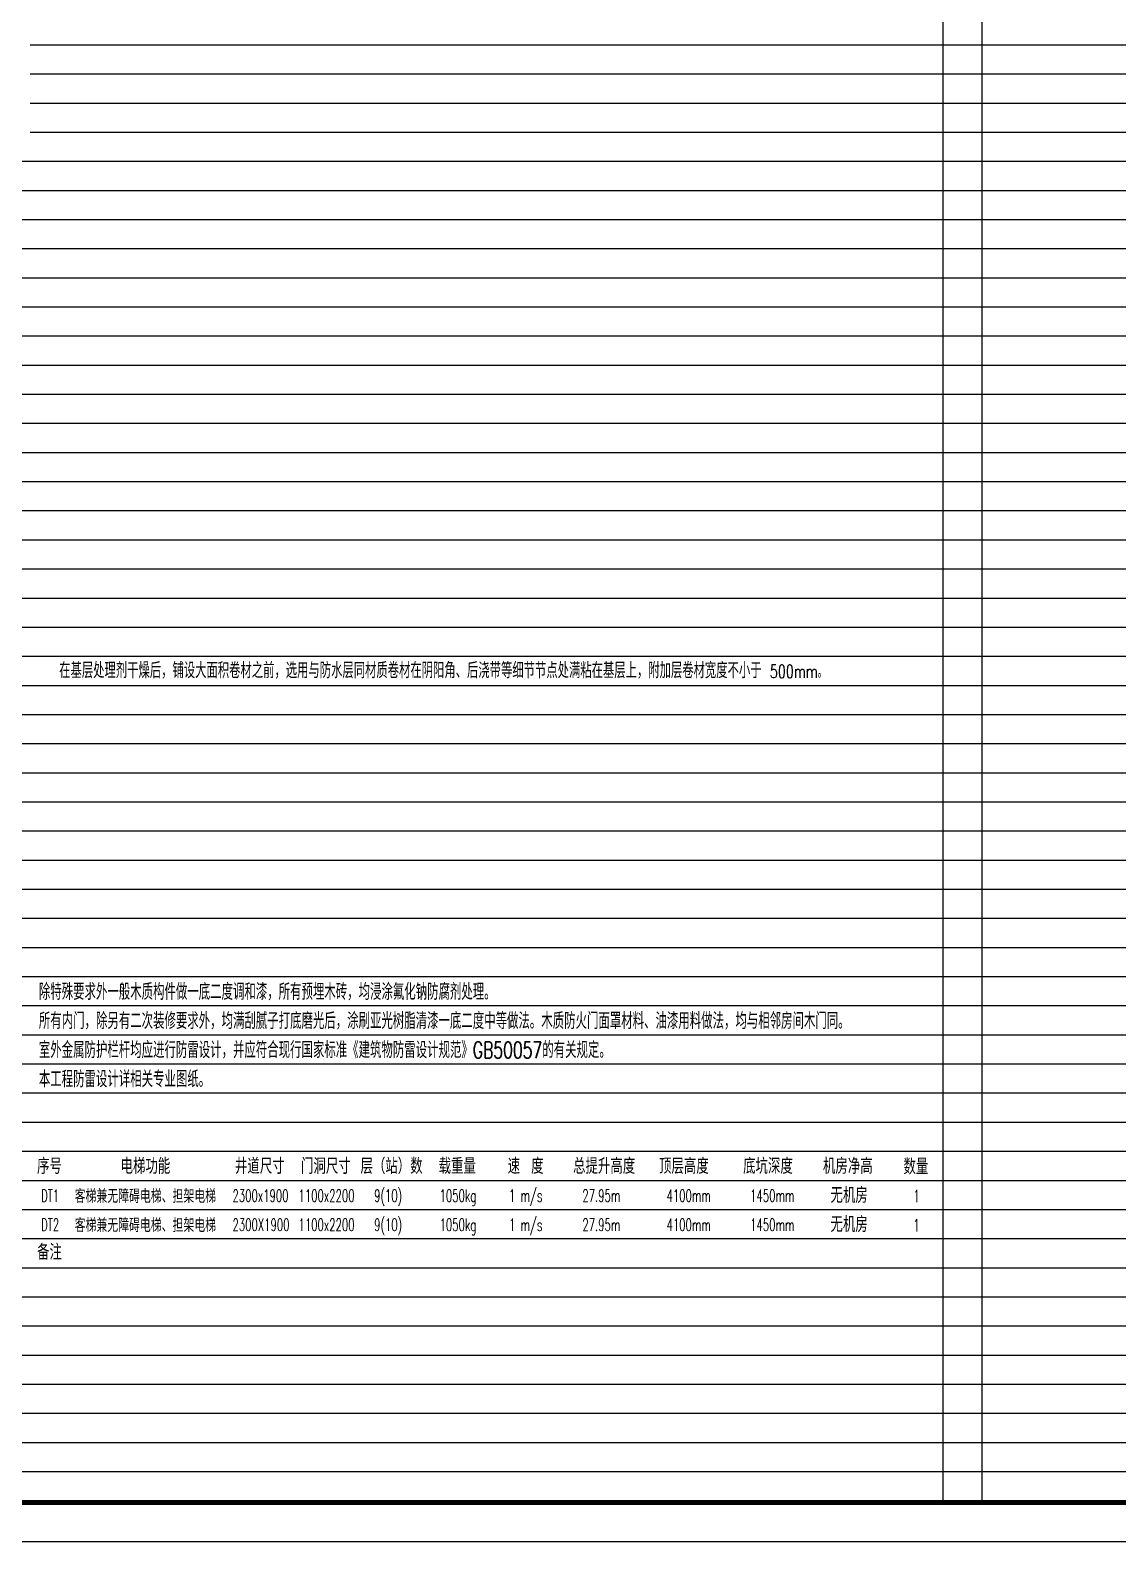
# Model space of a CAD drawing. Extents: x -518115 to 389031, y -231062 to 1628073.
# Drawn here: x 27114 to 55114, y 1109432 to 1148367 of the extents above; entities that cross this region are included whole.
import ezdxf

# ---------------------------------------------------------------- set-up
doc = ezdxf.new("R2010")
doc.units = 0
doc.header["$LTSCALE"] = 1000
doc.header["$MEASUREMENT"] = 0
for name, color, linetype in [('Defpoint', 7, 'Continuous'), ('PUB_TEXT', 4, 'Continuous'), ('图框', 140, 'Continuous')]:
    doc.layers.add(name, color=color, linetype=linetype)
doc.layers.add('yichutu', color=7, linetype='Continuous', true_color=0xffffff, plot=False)
doc.styles.add('_HZTXT', font='txt.shx', dxfattribs={"width": 0.8, "bigfont": 'hztxt.shx'})
doc.styles.add('_SIMPLEX', font='SIMPLEX.shx', dxfattribs={"width": 0.8})
doc.styles.add('_TCH_DIM', font='SIMPLEX.shx', dxfattribs={"width": 0.7, "bigfont": 'GBCBIG.shx'})

# ---------------------------------------------------------------- blocks, each defined once
blk = doc.blocks.new('TK')
at = {"layer": '图框'}
blk.add_lwpolyline([(465375, 548714), (549475, 548714), (549475, 489314), (465375, 489314)], close=True, dxfattribs=at)
blk.add_lwpolyline([(465375, 548714), (549475, 548714), (549475, 489314), (465375, 489314)], close=True, dxfattribs=at)
at = {"layer": '图框', "const_width": 100}
blk.add_lwpolyline([(548475, 490314), (548475, 547714), (467875, 547714), (467875, 490314)], close=True, dxfattribs=at)
blk = doc.blocks.new('yct-841-594-84100-59399.9999999999-100-1000.0')
at = {"layer": 'yichutu', "color": 7, "true_color": 0xffffff}
blk.add_lwpolyline([(0, 0), (0, 59400), (84100, 59400), (84100, 0)], close=True, dxfattribs=at)

msp = doc.modelspace()

# ---------------------------------------------------------------- linework, layer by layer
at = {"layer": 'Defpoint', "color": 252}
for p, q in [((50614.1, 1165992.1), (50614.1, 1110492.1)), ((51614.1, 1165992.1), (51614.1, 1110492.1)), ((27114.1, 1147992.1), (74984.8, 1147992.1)), ((27114.1, 1147242.1), (74984.8, 1147242.1)), ((27114.1, 1146492.1), (74984.8, 1146492.1)), ((27114.1, 1145742.1), (74984.8, 1145742.1)), ((1514.1, 1144992.1), (74984.8, 1144992.1)), ((2614.1, 1144242.1), (74984.8, 1144242.1)), ((2614.1, 1143492.1), (74984.8, 1143492.1)), ((1514.1, 1142742.1), (74984.8, 1142742.1)), ((2614.1, 1141992.1), (74984.8, 1141992.1)), ((2614.1, 1141242.1), (74984.8, 1141242.1)), ((2614.1, 1140492.1), (74984.8, 1140492.1)), ((1514.1, 1139742.1), (74984.8, 1139742.1)), ((1514.1, 1138992.1), (74984.8, 1138992.1)), ((1514.1, 1138242.1), (74984.8, 1138242.1)), ((1514.1, 1137492.1), (74984.8, 1137492.1)), ((1514.1, 1136742.1), (74984.8, 1136742.1)), ((1514.1, 1135992.1), (74984.8, 1135992.1)), ((1514.1, 1135242.1), (74984.8, 1135242.1)), ((1514.1, 1134492.1), (74984.8, 1134492.1)), ((1514.1, 1133742.1), (74984.8, 1133742.1)), ((1514.1, 1132992.1), (74984.8, 1132992.1)), ((1514.1, 1132242.1), (74984.8, 1132242.1)), ((1514.1, 1131492.1), (74984.8, 1131492.1)), ((1514.1, 1130742.1), (74984.8, 1130742.1)), ((1514.1, 1129992.1), (74984.8, 1129992.1)), ((1514.1, 1129242.1), (74984.8, 1129242.1)), ((1514.1, 1128492.1), (74984.8, 1128492.1)), ((1514.1, 1127742.1), (74984.8, 1127742.1)), ((1514.1, 1126992.1), (74984.8, 1126992.1)), ((1514.1, 1126242.1), (74984.8, 1126242.1)), ((1514.1, 1125492.1), (74984.8, 1125492.1)), ((1514.1, 1124742.1), (74984.8, 1124742.1)), ((1514.1, 1123992.1), (74984.8, 1123992.1)), ((1514.1, 1123242.1), (74984.8, 1123242.1)), ((1514.1, 1122492.1), (74984.8, 1122492.1)), ((1514.1, 1121742.1), (74984.8, 1121742.1)), ((1514.1, 1120992.1), (74984.8, 1120992.1)), ((1514.1, 1120242.1), (74984.8, 1120242.1)), ((1514.1, 1119492.1), (74984.8, 1119492.1)), ((1514.1, 1118742.1), (74984.8, 1118742.1)), ((1514.1, 1117992.1), (74984.8, 1117992.1)), ((1514.1, 1117242.1), (74984.8, 1117242.1)), ((1514.1, 1116492.1), (74984.8, 1116492.1)), ((1514.1, 1115742.1), (74984.8, 1115742.1)), ((1514.1, 1114992.1), (74984.8, 1114992.1)), ((1514.1, 1114242.1), (74984.8, 1114242.1)), ((1514.1, 1113492.1), (74984.8, 1113492.1)), ((1514.1, 1112742.1), (74984.8, 1112742.1)), ((1514.1, 1111992.1), (74984.8, 1111992.1)), ((1514.1, 1111242.1), (74984.8, 1111242.1)), ((1514.1, 1110492.1), (74984.8, 1110492.1))]:
    msp.add_line(p, q, dxfattribs=at)
at = {"layer": 'Defpoint', "color": 252, "const_width": 0.9}
for points in [[(27990.6, 1117242.1), (27990.6, 1119492.1)], [(32193.6, 1117242.1), (32193.6, 1119492.1)], [(33893.6, 1117242.1), (33893.6, 1119492.1)], [(35593.6, 1117242.1), (35593.6, 1119492.1)], [(37293.6, 1117242.1), (37293.6, 1119492.1)], [(38993.6, 1117242.1), (38993.6, 1119492.1)], [(40662.7, 1117242.1), (40662.7, 1119492.1)], [(43039.9, 1117242.1), (43039.9, 1119492.1)], [(45154.8, 1117242.1), (45154.8, 1119492.1)], [(47226.1, 1117242.1), (47226.1, 1119492.1)], [(49304.2, 1117242.1), (49304.2, 1119492.1)]]:
    msp.add_lwpolyline(points, dxfattribs=at)

# ---------------------------------------------------------------- block references
msp.add_blockref('TK', (-466360.9, 620118.4))
at = {"layer": 'yichutu'}
msp.add_blockref('yct-841-594-84100-59399.9999999999-100-1000.0', (-985.9, 1109432.1), dxfattribs=at)

# ---------------------------------------------------------------- texts
at = {"layer": 'PUB_TEXT', "style": '_TCH_DIM'}
msp.add_text('在基层处理剂干燥后，铺设大面积卷材之前，选用与防水层同材质卷材在阴阳角、后浇带等细节节点处满粘在基层上，附加层卷材宽度不小于', height=405.106, dxfattribs=at).set_placement((27859.5, 1131675.5))
at = {"layer": 'PUB_TEXT'}
for s, height, style, width, p in [('500mm。', 339.15, '_TCH_DIM', 0.705882, (46157.2, 1131682.4)), ('除特殊要求外一般木质构件做一底二度调和漆，所有预埋木砖，均浸涂氟化钠防腐剂处理。', 420, '_HZTXT', 0.7, (27336.1, 1123389.7)), ('所有内门，除另有二次装修要求外，均满刮腻子打底磨光后，涂刷亚光树脂清漆一底二度中等做法。木质防火门面罩材料、油漆用料做法，均与相邻房间木门同。', 420, '_HZTXT', 0.7, (27336.1, 1122639.7)), ('室外金属防护栏杆均应进行防雷设计，并应符合现行国家标准《建筑物防雷设计规范》GB50057的有关规定。', 420, '_HZTXT', 0.7, (27336.1, 1121889.7)), ('本工程防雷设计详相关专业图纸。', 420, '_HZTXT', 0.7, (27336.1, 1121139.7))]:
    msp.add_text(s, height=height, dxfattribs=dict(at, style=style, width=width)).set_placement(p)
at = {"layer": 'PUB_TEXT', "color": 7, "style": '_HZTXT', "width": 0.8}
for s, p in [('序号', (27289.9, 1118907.8)), ('电梯功能', (29440, 1118907.8)), ('井道尺寸', (32384.6, 1118907.8)), ('门洞尺寸', (34084.6, 1118907.8)), ('层（站）数', (35617.2, 1118907.8)), ('载重量', (37628.5, 1118907.8)), ('速 度', (39405.5, 1118907.8)), ('总提升高度', (41089.8, 1118907.8)), ('顶层高度', (43303.3, 1118907.8)), ('底坑深度', (45468.3, 1118907.8)), ('机房净高', (47524.7, 1118907.8)), ('数量', (49596.6, 1118896.1)), ('备注', (27289.9, 1116694.4))]:
    msp.add_text(s, height=400, dxfattribs=at).set_placement(p)
at = {"layer": 'PUB_TEXT', "color": 1}
for s, height, style, width, p in [('DT1', 317.18, '_SIMPLEX', 0.6, (27393.9, 1118188.1)), ('客梯兼无障碍电梯、担架电梯', 350, '_HZTXT', 0.8, (28257.8, 1118157.8)), ('2300x1900', 317.18, '_SIMPLEX', 0.6, (32321.2, 1118188.1)), ('1100x2200', 317.18, '_SIMPLEX', 0.6, (34021.2, 1118188.1)), ('9(10)', 317.18, '_SIMPLEX', 0.6, (35969.9, 1118188.1)), ('1050kg', 317.18, '_SIMPLEX', 0.6, (37653.1, 1118188.1)), ('1 m/s', 317.18, '_SIMPLEX', 0.6, (39442.5, 1118188.1)), ('4100mm', 317.18, '_SIMPLEX', 0.6, (43497.1, 1118188.1)), ('1450mm', 317.18, '_SIMPLEX', 0.6, (45649, 1118188.1)), ('无机房', 400, '_HZTXT', 0.8, (47718.1, 1118157.8)), ('1', 317.2, '_SIMPLEX', 0.6, (49847.6, 1118176.5)), ('无机房', 400, '_HZTXT', 0.8, (47718.1, 1117407.8)), ('DT2', 317.18, '_SIMPLEX', 0.6, (27393.9, 1117438.1)), ('客梯兼无障碍电梯、担架电梯', 350, '_HZTXT', 0.8, (28257.8, 1117407.8)), ('2300X1900', 317.18, '_SIMPLEX', 0.6, (32321.2, 1117438.1)), ('1100x2200', 317.18, '_SIMPLEX', 0.6, (34021.2, 1117438.1)), ('9(10)', 317.18, '_SIMPLEX', 0.6, (35969.9, 1117438.1)), ('1050kg', 317.18, '_SIMPLEX', 0.6, (37653.1, 1117438.1)), ('1 m/s', 317.18, '_SIMPLEX', 0.6, (39442.5, 1117438.1)), ('4100mm', 317.18, '_SIMPLEX', 0.6, (43497.1, 1117438.1)), ('1450mm', 317.18, '_SIMPLEX', 0.6, (45649, 1117438.1)), ('1', 317.2, '_SIMPLEX', 0.6, (49847.6, 1117426.5))]:
    msp.add_text(s, height=height, dxfattribs=dict(at, style=style, width=width)).set_placement(p)
at = {"layer": 'PUB_TEXT', "color": 6, "style": '_SIMPLEX', "width": 0.6}
for p in [(41330, 1118188.1), (41330, 1117438.1)]:
    msp.add_text('27.95m', height=317.18, dxfattribs=at).set_placement(p)

doc.saveas('drawing.dxf')
